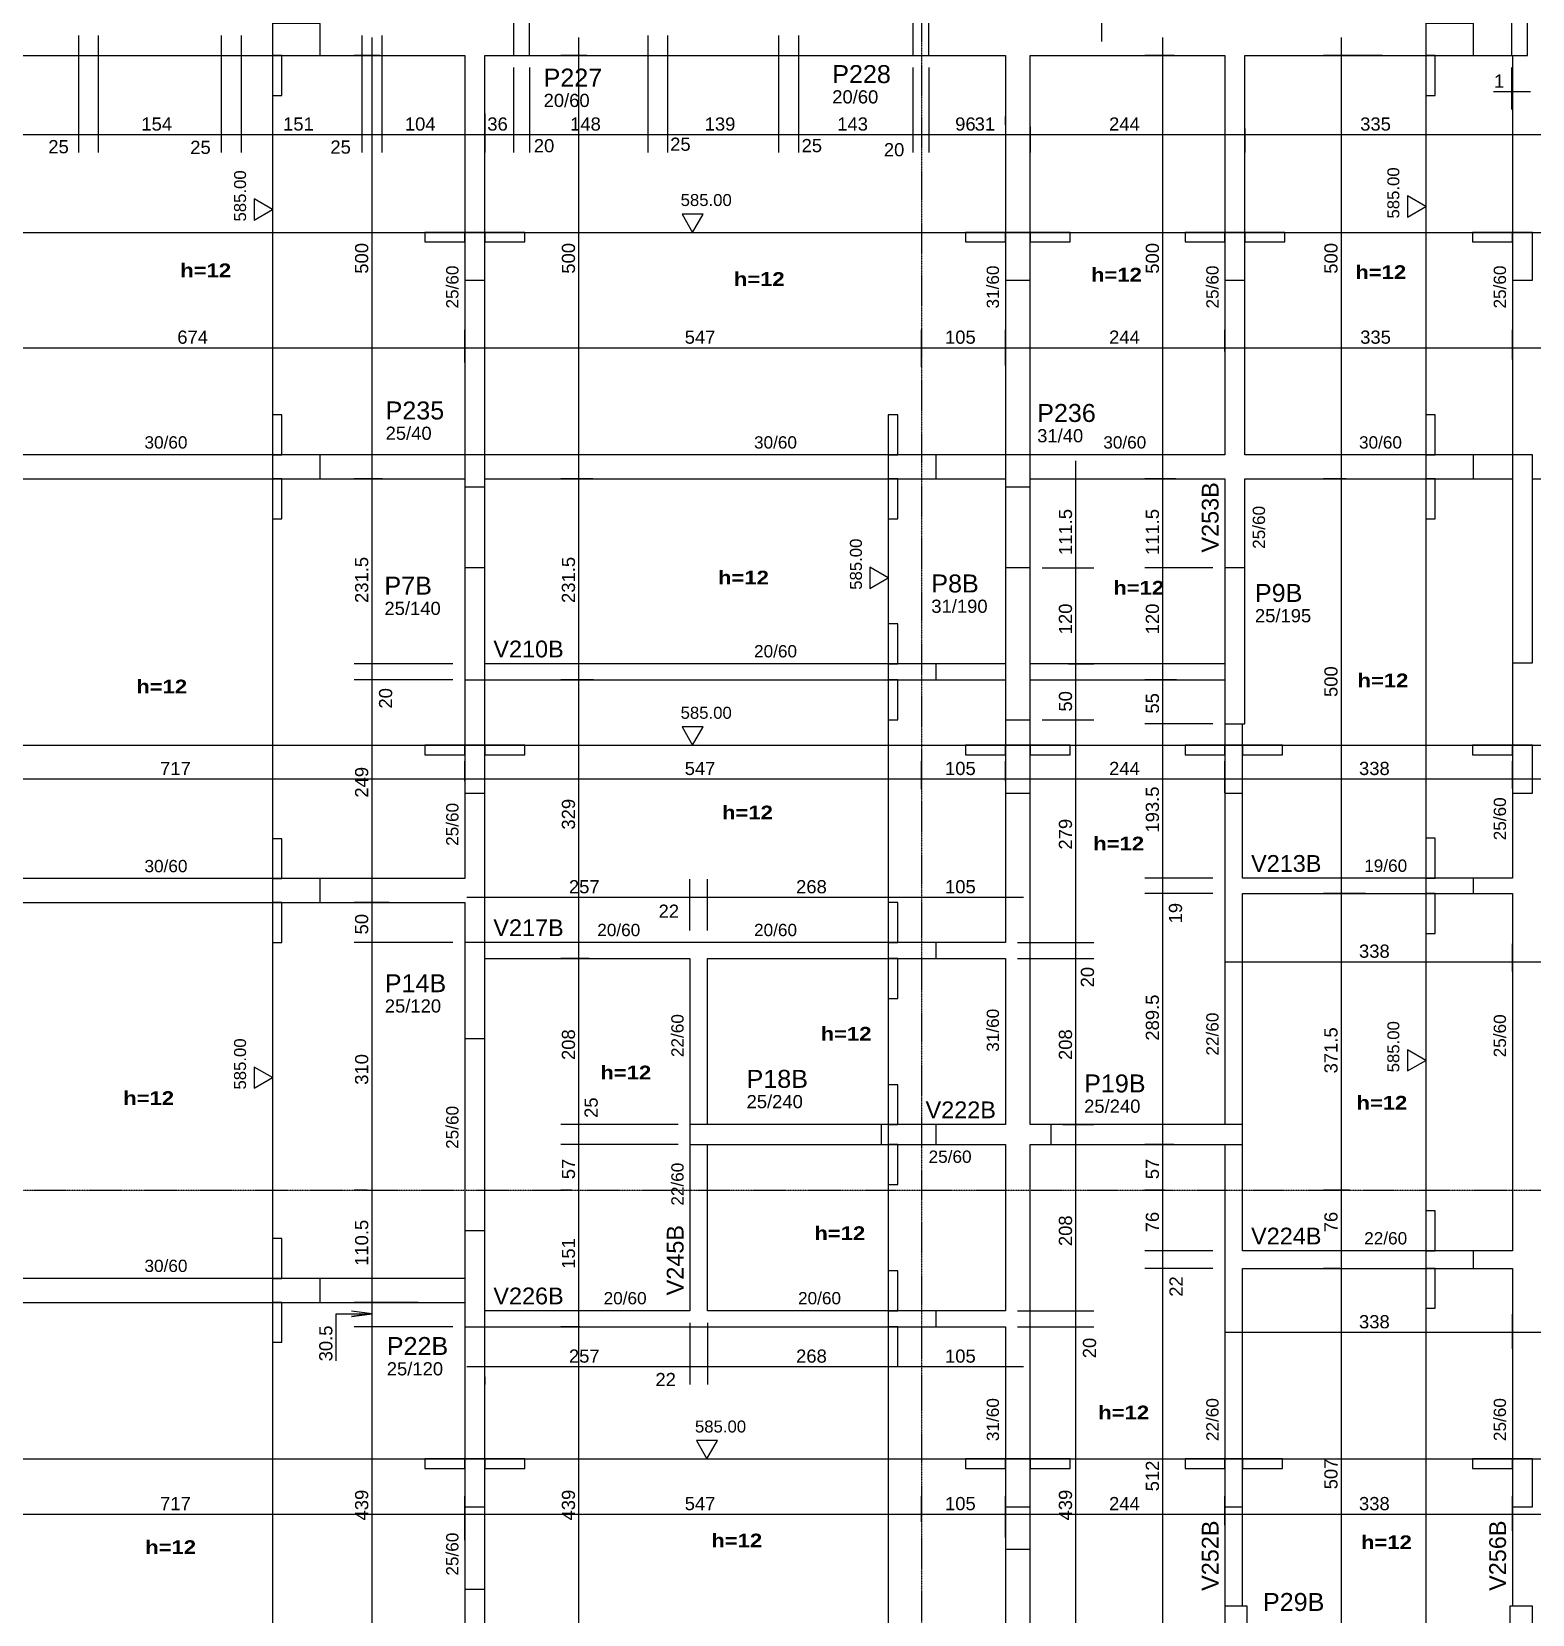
# Model space of a CAD drawing. Extents: x 618 to 9052, y 0 to 6750.
# Drawn here: x 2481 to 4361, y 1985 to 3966 of the extents above; entities that cross this region are included whole.
import ezdxf

# ---------------------------------------------------------------- set-up
doc = ezdxf.new("R2010")
doc.units = 0
doc.header["$MEASUREMENT"] = 0
doc.linetypes.add('ESTILO_TQS_0007', pattern=[2.1, 1.5, -0.2, 0.2, -0.2])
for name, color, linetype in [('MTH-202', 1, 'CONTINUOUS'), ('MTH-212', 1, 'CONTINUOUS'), ('MTH-224', 4, 'CONTINUOUS'), ('MTH-COTAS7', 31, 'CONTINUOUS'), ('MTH-DIM-PILAR', 3, 'CONTINUOUS'), ('MTH-DIM-VIGA', 3, 'CONTINUOUS'), ('MTH-EIXO-214', 4, 'CONTINUOUS'), ('MTH-FACE-VIGA', 7, 'CONTINUOUS'), ('MTH-LINHA-SEÇÃO', 16, 'CONTINUOUS'), ('MTH-PILAR-SEGUE', 5, 'CONTINUOUS'), ('MTH-TIT1-PILAR', 5, 'CONTINUOUS'), ('MTH-TIT1-VIGA', 5, 'CONTINUOUS'), ('MTH-TXT', 4, 'CONTINUOUS'), ('MTH-TXT-NEGRITO', 5, 'CONTINUOUS')]:
    doc.layers.add(name, color=color, linetype=linetype)
doc.styles.add('TQS_ARIAL', font='arial.ttf')
doc.styles.add('TQS_ARIAL_BLACK', font='ariblk.ttf')

msp = doc.modelspace()

# ---------------------------------------------------------------- linework, layer by layer
at = {"layer": 'MTH-224', "linetype": 'Continuous'}
for points in [[(2759.82125, 3730.192824), (2782.768955, 3743.442329), (2759.82125, 3756.690516), (2759.82125, 3730.192824)], [(4204.239822, 3733.94034), (4227.187527, 3747.189845), (4204.239822, 3760.438032), (4204.239822, 3733.94034)], [(3295.790304, 3737.797035), (3309.039809, 3714.84933), (3322.287996, 3737.797035), (3295.790304, 3737.797035)], [(3531.151029, 3269.102125), (3554.098734, 3282.35163), (3531.151029, 3295.599817), (3531.151029, 3269.102125)], [(3295.790304, 3095.821882), (3309.039809, 3072.874177), (3322.287996, 3095.821882), (3295.790304, 3095.821882)], [(4204.239822, 2664.961622), (4227.187527, 2678.211127), (4204.239822, 2691.459314), (4204.239822, 2664.961622)], [(2759.82125, 2643.383701), (2782.768955, 2656.633206), (2759.82125, 2669.881392), (2759.82125, 2643.383701)], [(3313.741587, 2202.231185), (3326.991092, 2179.28348), (3340.239279, 2202.231185), (3313.741587, 2202.231185)]]:
    msp.add_lwpolyline(points, dxfattribs=at)
at = {"layer": 'MTH-COTAS7', "linetype": 'Continuous'}
for p, q in [((3821.451596, 3953.718199), (3821.451596, 4427.718199)), ((2539.782865, 3961.218199), (2539.782865, 3814.834338)), ((2539.782865, 3961.218199), (2539.782865, 3814.834338)), ((2564.782865, 3961.218199), (2564.782865, 3814.834338)), ((2564.782865, 3961.218199), (2564.782865, 3814.834338)), ((2718.783294, 3961.218199), (2718.783294, 3814.834338)), ((2718.783294, 3961.218199), (2718.783294, 3814.834338)), ((2743.783294, 3961.218199), (2743.783294, 3814.834338)), ((2743.783294, 3961.218199), (2743.783294, 3814.834338)), ((2894.783294, 3961.218199), (2894.783294, 3814.834338)), ((2894.783294, 3961.218199), (2894.783294, 3814.834338)), ((2907.747866, 3413.718237), (2907.747866, 3958.718237)), ((2919.783294, 3961.218199), (2919.783294, 3814.834338)), ((2919.783294, 3961.218199), (2919.783294, 3814.834338)), ((3166.736372, 3413.718237), (3166.736372, 3958.718237)), ((3252.783294, 3961.218199), (3252.783294, 3814.834338)), ((3252.783294, 3961.218199), (3252.783294, 3814.834338)), ((3277.783294, 3961.218199), (3277.783294, 3814.834338)), ((3277.783294, 3961.218199), (3277.783294, 3814.834338)), ((3416.783294, 3961.218199), (3416.783294, 3814.834338)), ((3416.783294, 3961.218199), (3416.783294, 3814.834338)), ((3441.783294, 3961.218199), (3441.783294, 3814.834338)), ((3441.783294, 3961.218199), (3441.783294, 3814.834338)), ((3898.090154, 3413.718237), (3898.090154, 3958.718237)), ((4121.721452, 3413.718237), (4121.721452, 3958.718237)), ((2917.450561, 3936.218237), (2885.247866, 3936.218237)), ((3176.439066, 3936.218237), (3144.236372, 3936.218237)), ((3912.403631, 3936.218237), (3875.590154, 3936.218237)), ((4173.200609, 3936.218237), (4099.221452, 3936.218237)), ((3084.783294, 3921.218199), (3084.783294, 3814.834338)), ((3084.783294, 3906.218199), (3084.783294, 3814.834338)), ((3104.783294, 3921.218199), (3104.783294, 3814.834338)), ((3104.783294, 3906.218199), (3104.783294, 3814.834338)), ((3584.783294, 3921.218199), (3584.783294, 3814.834338)), ((3584.783294, 3921.218199), (3584.783294, 3814.834338)), ((3604.783294, 3921.218199), (3604.783294, 3814.834338)), ((3604.783294, 3921.218199), (3604.783294, 3814.834338)), ((4334.783294, 3921.218199), (4334.783294, 3868.630598)), ((4335.782957, 3921.218199), (4335.782957, 3868.630598)), ((4312.283294, 3891.130598), (4358.282957, 3891.130598)), ((3023.782195, 3846.10701), (3023.782195, 3814.834338)), ((3048.782195, 3863.754953), (3048.782195, 3814.834338)), ((3700.777667, 3849.370766), (3700.777667, 3859.834338)), ((3700.777667, 3849.370766), (3700.777667, 3859.834338)), ((3731.777667, 3847.069874), (3731.777667, 3814.834338)), ((3731.777667, 3847.069874), (3731.777667, 3814.834338)), ((4000.781389, 3844.902895), (4000.781389, 3814.834338)), ((2327.283294, 3837.334338), (2562.282865, 3837.334338)), ((2517.282865, 3837.334338), (2587.282865, 3837.334338)), ((2542.282865, 3837.334338), (2741.283294, 3837.334338)), ((2696.283294, 3837.334338), (2766.283294, 3837.334338)), ((2721.283294, 3837.334338), (2917.283294, 3837.334338)), ((2872.283294, 3837.334338), (2942.283294, 3837.334338)), ((2897.283294, 3837.334338), (3046.282195, 3837.334338)), ((3026.282195, 3837.334338), (3107.283294, 3837.334338)), ((3062.283294, 3837.334338), (3127.283294, 3837.334338)), ((3082.283294, 3837.334338), (3275.283294, 3837.334338)), ((3230.283294, 3837.334338), (3300.283294, 3837.334338)), ((3255.283294, 3837.334338), (3439.283294, 3837.334338)), ((3394.283294, 3837.334338), (3464.283294, 3837.334338)), ((3419.283294, 3837.334338), (3607.283294, 3837.334338)), ((3562.283294, 3837.334338), (3627.283294, 3837.334338)), ((3582.283294, 3837.334338), (3723.277667, 3837.334338)), ((3678.277667, 3837.334338), (3754.277667, 3837.334338)), ((3709.277667, 3837.334338), (3998.281389, 3837.334338)), ((3975.781389, 3831.097101), (3975.781389, 3814.834338)), ((3978.281389, 3837.334338), (4358.282957, 3837.334338)), ((4335.782957, 3826.970585), (4335.782957, 3814.834338)), ((4338.282957, 3837.334338), (4634.282195, 3837.334338)), ((3023.782195, 3552.017394), (3023.782195, 3592.968237)), ((3048.782195, 3558.514676), (3048.782195, 3592.968237)), ((3595.782195, 3546.31603), (3595.782195, 3592.968237)), ((3595.782195, 3546.31603), (3595.782195, 3592.968237)), ((3700.777667, 3548.132893), (3700.777667, 3592.968237)), ((3731.777667, 3547.612302), (3731.777667, 3592.968237)), ((3975.781389, 3565.888607), (3975.781389, 3592.968237)), ((4000.781389, 3561.490613), (4000.781389, 3592.968237)), ((4335.782957, 3555.773222), (4335.782957, 3592.968237)), ((2327.283294, 3570.468237), (3046.282195, 3570.468237)), ((3026.282195, 3570.468237), (3618.282195, 3570.468237)), ((3573.282195, 3570.468237), (3723.277667, 3570.468237)), ((3709.277667, 3570.468237), (3998.281389, 3570.468237)), ((3978.281389, 3570.468237), (4358.282957, 3570.468237)), ((4338.282957, 3570.468237), (4571.282195, 3570.468237)), ((2922.619907, 3436.218237), (2885.247866, 3436.218237)), ((2907.747866, 3152.235537), (2907.747866, 3428.718237)), ((3181.608413, 3436.218237), (3144.236372, 3436.218237)), ((3166.736372, 3152.235537), (3166.736372, 3428.718237)), ((3789.204189, 3272.235536), (3789.204189, 3428.718237)), ((3916.431008, 3436.218237), (3875.590154, 3436.218237)), ((3898.090154, 3272.235538), (3898.090154, 3428.718237)), ((4129.042318, 3436.218237), (4099.221452, 3436.218237)), ((4121.721452, 2883.735535), (4121.721452, 3428.718237)), ((2920.728352, 3406.218237), (2885.247866, 3406.218237)), ((3184.05035, 3406.218237), (3144.236372, 3406.218237)), ((3794.264546, 3406.218237), (3811.704189, 3406.218237)), ((3914.171358, 3406.218237), (3875.590154, 3406.218237)), ((4127.743963, 3406.218237), (4099.221452, 3406.218237)), ((3789.204189, 3152.235537), (3789.204189, 3317.235536)), ((3898.090154, 3152.235537), (3898.090154, 3317.235538)), ((3746.777667, 3294.735536), (3811.704189, 3294.735536)), ((3746.777667, 3294.735536), (3811.704189, 3294.735536)), ((3960.781389, 3294.735538), (3875.590154, 3294.735538)), ((3960.781389, 3294.735538), (3875.590154, 3294.735538)), ((2907.747866, 3132.235537), (2907.747866, 3197.235537)), ((3008.782195, 3174.735537), (2885.247866, 3174.735537)), ((3008.782195, 3174.735537), (2885.247866, 3174.735537)), ((2907.747866, 2883.235502), (2907.747866, 3177.235537)), ((3214.019993, 3174.735537), (3144.236372, 3174.735537)), ((3166.736372, 2803.235538), (3166.736372, 3177.235537)), ((3779.951619, 3174.735537), (3811.704189, 3174.735537)), ((3789.204189, 3082.235536), (3789.204189, 3177.235537)), ((3913.583361, 3174.735537), (3875.590154, 3174.735537)), ((3898.090154, 3077.235538), (3898.090154, 3177.235537)), ((3008.782195, 3154.735537), (2885.247866, 3154.735537)), ((3008.782195, 3154.735537), (2885.247866, 3154.735537)), ((3185.136931, 3154.735537), (3144.236372, 3154.735537)), ((3783.362471, 3154.735537), (3811.704189, 3154.735537)), ((3915.111549, 3154.735537), (3875.590154, 3154.735537)), ((3789.204189, 2803.235538), (3789.204189, 3127.235536)), ((3898.090154, 2883.735535), (3898.090154, 3122.235538)), ((3746.777667, 3104.735536), (3811.704189, 3104.735536)), ((3761.777667, 3104.735536), (3811.704189, 3104.735536)), ((3960.781389, 3099.735538), (3875.590154, 3099.735538)), ((3960.781389, 3099.735538), (3875.590154, 3099.735538)), ((3023.782195, 3027.874177), (3023.782195, 3052.985535)), ((3048.782195, 3027.874177), (3048.782195, 3052.985535)), ((3595.782195, 3017.5529), (3595.782195, 3052.985535)), ((3595.782195, 3017.5529), (3595.782195, 3052.985535)), ((3700.777667, 3027.874177), (3700.777667, 3052.985535)), ((3731.777667, 3010.322417), (3731.777667, 3052.985535)), ((3975.781389, 3013.235536), (3975.781389, 3052.985535)), ((3997.781389, 3017.985536), (3997.781389, 3052.985535)), ((4335.782957, 3018.387871), (4335.782957, 3052.985535)), ((2284.282865, 3030.485535), (3046.282195, 3030.485535)), ((3026.282195, 3030.485535), (3618.282195, 3030.485535)), ((3573.282195, 3030.485535), (3723.277667, 3030.485535)), ((3709.277667, 3030.485535), (3998.281389, 3030.485535)), ((3975.281389, 3030.485535), (4358.282957, 3030.485535)), ((4338.282957, 3030.485535), (4571.282195, 3030.485535)), ((3898.090154, 2864.735535), (3898.090154, 2928.735535)), ((2925.139601, 2905.735502), (2885.247866, 2905.735502)), ((2907.747866, 2803.235538), (2907.747866, 2898.235502)), ((3048.782195, 2888.476888), (3048.782195, 2904.895932)), ((3305.782195, 2840.735538), (3305.782195, 2904.895932)), ((3305.782195, 2840.735538), (3305.782195, 2904.895932)), ((3327.782195, 2840.735538), (3327.782195, 2904.895932)), ((3327.782195, 2840.735538), (3327.782195, 2904.895932)), ((3960.781389, 2906.235535), (3875.590154, 2906.235535)), ((3960.781389, 2906.235535), (3875.590154, 2906.235535)), ((3898.090154, 2575.235537), (3898.090154, 2909.735535)), ((4151.782173, 2906.235535), (4099.221452, 2906.235535)), ((4121.721452, 2493.235503), (4121.721452, 2909.735535)), ((2929.088707, 2875.735502), (2885.247866, 2875.735502)), ((3026.282195, 2882.395932), (3328.282195, 2882.395932)), ((3283.282195, 2882.395932), (3350.282195, 2882.395932)), ((3305.282195, 2882.395932), (3618.282195, 2882.395932)), ((3573.282195, 2882.395932), (3723.277667, 2882.395932)), ((3595.782195, 2874.852226), (3595.782195, 2859.895932)), ((3595.782195, 2874.852226), (3595.782195, 2859.895932)), ((3960.781389, 2887.235535), (3875.590154, 2887.235535)), ((3960.781389, 2887.235535), (3875.590154, 2887.235535)), ((4151.782173, 2887.235535), (4099.221452, 2887.235535)), ((3700.777667, 2871.538318), (3700.777667, 2859.895932)), ((2907.747866, 2493.235503), (2907.747866, 2848.235538)), ((3789.204189, 2783.235538), (3789.204189, 2848.235538)), ((3008.782195, 2825.735538), (2885.247866, 2825.735538)), ((3008.782195, 2825.735538), (2885.247866, 2825.735538)), ((3203.179702, 2825.735538), (3144.236372, 2825.735538)), ((3166.736372, 2575.23554), (3166.736372, 2828.235538)), ((3715.777667, 2825.735538), (3811.704189, 2825.735538)), ((3715.777667, 2825.735538), (3811.704189, 2825.735538)), ((3789.204189, 2575.23554), (3789.204189, 2828.235538)), ((3997.781389, 2789.218031), (3997.781389, 2824.218029)), ((4335.782957, 2789.620366), (4335.782957, 2824.218029)), ((3179.699399, 2805.735538), (3144.236372, 2805.735538)), ((3715.777667, 2805.735538), (3811.704189, 2805.735538)), ((3715.777667, 2805.735538), (3811.704189, 2805.735538)), ((3975.281389, 2801.718029), (4358.282957, 2801.718029)), ((4338.282957, 2801.718029), (4571.282195, 2801.718029)), ((3166.736372, 2550.23554), (3166.736372, 2620.23554)), ((3290.782195, 2597.73554), (3144.236372, 2597.73554)), ((3290.782195, 2597.73554), (3144.236372, 2597.73554)), ((3772.781389, 2597.73554), (3811.704189, 2597.73554)), ((3914.610371, 2597.735537), (3875.590154, 2597.735537)), ((3166.736372, 2493.235503), (3166.736372, 2595.23554)), ((3789.204189, 2342.235538), (3789.204189, 2595.235537)), ((3898.090154, 2493.235503), (3898.090154, 2595.235537)), ((3290.782195, 2572.73554), (3144.236372, 2572.73554)), ((3290.782195, 2572.73554), (3144.236372, 2572.73554)), ((3792.110143, 2572.735537), (3811.704189, 2572.735537)), ((3911.750313, 2572.735537), (3875.590154, 2572.735537)), ((2907.747866, 2382.718237), (2907.747866, 2538.235503)), ((3166.736372, 2342.235538), (3166.736372, 2538.235503)), ((3898.090154, 2417.236807), (3898.090154, 2538.235503)), ((4121.721452, 2417.236807), (4121.721452, 2538.235503)), ((2901.281639, 2515.735503), (2885.247866, 2515.735503)), ((2901.281639, 2515.735503), (2885.247866, 2515.735503)), ((3157.57416, 2515.735503), (3144.236372, 2515.735503)), ((3157.57416, 2515.735503), (3144.236372, 2515.735503)), ((3900.031962, 2515.735503), (3875.590154, 2515.735503)), ((3900.031962, 2515.735503), (3875.590154, 2515.735503)), ((4131.861762, 2515.735503), (4099.221452, 2515.735503)), ((4131.861762, 2515.735503), (4099.221452, 2515.735503)), ((3898.090154, 2395.236807), (3898.090154, 2462.236807)), ((3960.781389, 2439.736807), (3875.590154, 2439.736807)), ((3960.781389, 2439.736807), (3875.590154, 2439.736807)), ((3898.090154, 1883.235538), (3898.090154, 2440.236807)), ((4128.843299, 2439.736807), (4099.221452, 2439.736807)), ((4121.721452, 1888.235538), (4121.721452, 2440.236807)), ((3960.781389, 2417.736807), (3875.590154, 2417.736807)), ((3960.781389, 2417.736807), (3875.590154, 2417.736807)), ((4119.513045, 2417.736807), (4099.221452, 2417.736807)), ((2915.134224, 2405.218237), (2885.247866, 2405.218237)), ((2907.747866, 2322.235538), (2907.747866, 2397.735502)), ((3789.204189, 2322.235538), (3789.204189, 2387.235538)), ((2965.447987, 2375.235502), (2885.247866, 2375.235502)), ((2907.747866, 1883.235538), (2907.747866, 2367.235538)), ((3162.282195, 2364.735538), (3144.236372, 2364.735538)), ((3166.736372, 1883.235538), (3166.736372, 2367.235538)), ((3715.777667, 2364.735538), (3811.704189, 2364.735538)), ((3715.777667, 2364.735538), (3811.704189, 2364.735538)), ((3789.204189, 1883.235538), (3789.204189, 2367.235538)), ((3997.781389, 2312.721182), (3997.781389, 2360.266426)), ((4335.782957, 2316.966434), (4335.782957, 2360.266426)), ((3008.782195, 2344.735538), (2885.247866, 2344.735538)), ((3008.782195, 2344.735538), (2885.247866, 2344.735538)), ((3167.782195, 2344.735538), (3144.236372, 2344.735538)), ((3305.782195, 2349.735538), (3305.782195, 2272.235538)), ((3305.782195, 2349.735538), (3305.782195, 2272.235538)), ((3327.782195, 2349.735538), (3327.782195, 2272.235538)), ((3327.782195, 2349.735538), (3327.782195, 2272.235538)), ((3715.777667, 2344.735538), (3811.704189, 2344.735538)), ((3715.777667, 2344.735538), (3811.704189, 2344.735538)), ((3975.281389, 2337.766426), (4358.282957, 2337.766426)), ((4338.282957, 2337.766426), (4571.282195, 2337.766426)), ((3026.282195, 2294.735538), (3328.282195, 2294.735538)), ((3048.782195, 2282.122305), (3048.782195, 2272.235538)), ((3283.282195, 2294.735538), (3350.282195, 2294.735538)), ((3305.282195, 2294.735538), (3618.282195, 2294.735538)), ((3573.282195, 2294.735538), (3723.277667, 2294.735538)), ((3595.782195, 2282.830413), (3595.782195, 2272.235538)), ((3595.782195, 2282.830413), (3595.782195, 2272.235538)), ((3700.777667, 2284.954738), (3700.777667, 2272.235538)), ((3023.782195, 2077.267878), (3023.782195, 2132.580188)), ((3048.782195, 2104.500637), (3048.782195, 2132.580188)), ((3595.782195, 2100.222743), (3595.782195, 2132.580188)), ((3595.782195, 2100.222743), (3595.782195, 2132.580188)), ((3700.777667, 2080.735538), (3700.777667, 2132.580188)), ((3731.777667, 2080.735538), (3731.777667, 2132.580188)), ((3975.781389, 2096.285166), (3975.781389, 2132.580188)), ((3997.781389, 2085.034944), (3997.781389, 2132.580188)), ((4335.782957, 2089.280196), (4335.782957, 2132.580188)), ((2284.282865, 2110.080188), (3046.282195, 2110.080188)), ((3026.282195, 2110.080188), (3618.282195, 2110.080188)), ((3573.282195, 2110.080188), (3723.277667, 2110.080188)), ((3709.277667, 2110.080188), (3998.281389, 2110.080188)), ((3975.281389, 2110.080188), (4358.282957, 2110.080188)), ((4338.282957, 2110.080188), (4571.282195, 2110.080188))]:
    msp.add_line(p, q, dxfattribs=at)
msp.add_lwpolyline([(2862.679531, 2301.933), (2862.679531, 2360.82973), (2907.747866, 2360.82973), (2881.722438, 2357.403417), (2907.747866, 2360.82973), (2881.722438, 2364.256042)], dxfattribs=at)
at = {"layer": 'MTH-EIXO-214', "linetype": 'ESTILO_TQS_0007'}
for p, q in [((3595.782195, 6324.951479), (3595.782195, 517.214632)), ((673.355745, 2515.735465), (8996.284341, 2515.735465))]:
    msp.add_line(p, q, dxfattribs=at)
at = {"layer": 'MTH-FACE-VIGA', "linetype": 'Continuous'}
for points in [[(2349.783294, 3936.218199), (2552.282865, 3936.218199)], [(2552.282865, 3936.218199), (2731.283294, 3936.218199)], [(2731.283294, 3936.218199), (2907.283294, 3936.218199)], [(2907.283294, 3936.218199), (3023.782195, 3936.218199)], [(3023.782195, 3936.218199), (3023.782195, 3436.2182)], [(3048.782195, 3936.218199), (3084.783294, 3936.218199)], [(3048.782195, 3436.2182), (3048.782195, 3936.218199)], [(3104.783294, 3936.218199), (3265.283294, 3936.218199)], [(3265.283294, 3936.218199), (3429.283294, 3936.218199)], [(3429.283294, 3936.218199), (3584.783294, 3936.218199)], [(3604.783294, 3936.218199), (3700.777667, 3936.218199)], [(3700.777667, 3936.218199), (3700.777667, 3436.2182)], [(3731.777667, 3936.218199), (3975.781389, 3936.218199)], [(3731.777667, 3436.2182), (3731.777667, 3936.218199)], [(3975.781389, 3936.218199), (3975.781389, 3436.2182)], [(4000.781389, 3936.218199), (4334.783294, 3936.218199)], [(4000.781389, 3436.2182), (4000.781389, 3936.218199)], [(4335.782957, 3936.218199), (4335.782957, 3436.218237)], [(3023.782195, 3436.2182), (2349.783294, 3436.2182)], [(3700.777667, 3436.2182), (3048.782195, 3436.2182)], [(3975.781389, 3436.2182), (3731.777667, 3436.2182)], [(4335.782193, 3436.2182), (4000.781389, 3436.2182)], [(2329.783294, 3406.2182), (3023.782195, 3406.2182)], [(3023.782195, 3396.2182), (3023.782195, 3294.735537)], [(3048.782195, 3406.2182), (3700.777667, 3406.2182)], [(3048.782195, 3294.735537), (3048.782195, 3396.2182)], [(3700.777667, 3396.2182), (3700.777667, 3294.735536)], [(3731.777667, 3406.2182), (3975.781389, 3406.2182)], [(3731.777667, 3294.735536), (3731.777667, 3396.2182)], [(3975.781389, 3406.2182), (3975.781389, 3294.735538)], [(4000.781389, 3406.2182), (4335.782193, 3406.2182)], [(4000.781389, 3294.735538), (4000.781389, 3406.2182)], [(4360.782193, 3406.2182), (4611.782195, 3406.2182)], [(3700.777667, 3174.735537), (3048.782195, 3174.735537)], [(3975.781389, 3174.735537), (3731.777667, 3174.735537)], [(4335.782957, 3175.735536), (4335.782957, 2906.235497)], [(3023.782195, 3154.735537), (3023.782195, 2905.735502)], [(3048.782195, 2890.735502), (3048.782195, 3154.735537)], [(3048.782195, 3154.735537), (3700.777667, 3154.735537)], [(3731.777667, 3154.735537), (3975.781389, 3154.735537)], [(3700.777667, 3104.735536), (3700.777667, 2825.735538)], [(3731.777667, 2815.735538), (3731.777667, 3104.735536)], [(3975.781389, 3099.735538), (3975.781389, 2896.735497)], [(3997.781389, 2906.235497), (3997.781389, 3099.735538)], [(3023.782195, 2905.735502), (2306.782865, 2905.735502)], [(3975.781389, 2896.735497), (3975.781389, 2597.735537)], [(4335.782957, 2906.235497), (3997.781389, 2906.235497)], [(2306.782865, 2875.735502), (3023.782195, 2875.735502)], [(3023.782195, 2875.735502), (3023.782195, 2825.735538)], [(3048.782195, 2825.735538), (3048.782195, 2890.735502)], [(3997.781389, 2887.235497), (4335.782957, 2887.235497)], [(3997.781389, 2597.735537), (3997.781389, 2887.235497)], [(4335.782957, 2887.235497), (4335.782957, 2439.73677)], [(3316.782195, 2825.735538), (3048.782195, 2825.735538)], [(3700.777667, 2825.735538), (3316.782195, 2825.735538)], [(3731.777667, 2597.735503), (3731.777667, 2815.735538)], [(3048.782195, 2805.735538), (3305.782195, 2805.735538)], [(3305.782195, 2805.735538), (3305.782195, 2597.73554)], [(3327.782195, 2805.735538), (3700.777667, 2805.735538)], [(3327.782195, 2597.73554), (3327.782195, 2805.735538)], [(3700.777667, 2805.735538), (3700.777667, 2597.735503)], [(3023.782195, 2705.735538), (3023.782195, 2464.735538)], [(3048.782195, 2464.735538), (3048.782195, 2705.735538)], [(3700.777667, 2597.735503), (3545.782195, 2597.735503)], [(3757.781389, 2597.735503), (3731.777667, 2597.735503)], [(3305.782195, 2572.73554), (3305.782195, 2364.735538)], [(3327.782195, 2364.735538), (3327.782195, 2572.73554)], [(3545.782195, 2572.735503), (3700.777667, 2572.735503)], [(3700.777667, 2572.735503), (3700.777667, 2364.735538)], [(3731.777667, 2572.735503), (3757.781389, 2572.735503)], [(3731.777667, 2354.735538), (3731.777667, 2572.735503)], [(3975.781389, 2572.735537), (3975.781389, 2428.73677)], [(3997.781389, 2439.73677), (3997.781389, 2572.735537)], [(4335.782957, 2439.73677), (3997.781389, 2439.73677)], [(3975.781389, 2428.73677), (3975.781389, 1994.735538)], [(3997.781389, 2417.73677), (4335.782957, 2417.73677)], [(3997.781389, 1994.735538), (3997.781389, 2417.73677)], [(4335.782957, 2417.73677), (4335.782957, 1994.735539)], [(3023.782195, 2405.235502), (2306.782865, 2405.235502)], [(2306.782865, 2375.235502), (3023.782195, 2375.235502)], [(3305.782195, 2364.735538), (3048.782195, 2364.735538)], [(3700.777667, 2364.735538), (3327.782195, 2364.735538)], [(3023.782195, 2344.735538), (3023.782195, 2015.735539)], [(3048.782195, 2015.735539), (3048.782195, 2344.735538)], [(3048.782195, 2344.735538), (3316.782195, 2344.735538)], [(3316.782195, 2344.735538), (3700.777667, 2344.735538)], [(3700.777667, 2344.735538), (3700.777667, 2065.735538)], [(3731.777667, 2065.735538), (3731.777667, 2354.735538)]]:
    msp.add_lwpolyline(points, dxfattribs=at)
at = {"layer": 'MTH-LINHA-SEÇÃO', "linetype": 'Continuous'}
for p, q in [((2782.768955, 6068.395893), (2782.768955, 785.505044)), ((4227.187527, 4933.718199), (4227.187527, 786.495418)), ((921.177142, 3714.84933), (8448.801699, 3714.84933)), ((3554.098734, 3486.218237), (3554.098734, 794.692406)), ((1085.927134, 3072.874177), (5387.282195, 3072.874177)), ((1225.282865, 2179.28348), (5387.282195, 2179.28348))]:
    msp.add_line(p, q, dxfattribs=at)
for points in [[(2782.768955, 3976.218237), (2782.768955, 3936.218237), (2842.768955, 3936.218237), (2842.768955, 3976.218237), (2782.768955, 3976.218237)], [(4227.187527, 3976.218199), (4227.187527, 3936.218237), (4287.187527, 3936.218237), (4287.187527, 3976.218199), (4227.187527, 3976.218199)], [(2794.768955, 3936.218237), (2782.768955, 3936.218237), (2782.768955, 3886.218237), (2794.768955, 3886.218237), (2794.768955, 3936.218237)], [(4239.187527, 3936.218237), (4227.187527, 3936.218237), (4227.187527, 3886.218237), (4239.187527, 3886.218237), (4239.187527, 3936.218237)], [(3023.782195, 3702.84933), (3023.782195, 3714.84933), (2973.782195, 3714.84933), (2973.782195, 3702.84933), (3023.782195, 3702.84933)], [(3048.782195, 3714.84933), (3023.782195, 3714.84933), (3023.782195, 3654.84933), (3048.782195, 3654.84933), (3048.782195, 3714.84933)], [(3098.782195, 3702.84933), (3098.782195, 3714.84933), (3048.782195, 3714.84933), (3048.782195, 3702.84933), (3098.782195, 3702.84933)], [(3700.777667, 3702.84933), (3700.777667, 3714.84933), (3650.777667, 3714.84933), (3650.777667, 3702.84933), (3700.777667, 3702.84933)], [(3731.777667, 3714.84933), (3700.777667, 3714.84933), (3700.777667, 3654.84933), (3731.777667, 3654.84933), (3731.777667, 3714.84933)], [(3781.777667, 3702.84933), (3781.777667, 3714.84933), (3731.777667, 3714.84933), (3731.777667, 3702.84933), (3781.777667, 3702.84933)], [(3975.781389, 3702.84933), (3975.781389, 3714.84933), (3925.781389, 3714.84933), (3925.781389, 3702.84933), (3975.781389, 3702.84933)], [(4000.781389, 3714.84933), (3975.781389, 3714.84933), (3975.781389, 3654.84933), (4000.781389, 3654.84933), (4000.781389, 3714.84933)], [(4050.781389, 3702.84933), (4050.781389, 3714.84933), (4000.781389, 3714.84933), (4000.781389, 3702.84933), (4050.781389, 3702.84933)], [(4335.782957, 3702.84933), (4335.782957, 3714.84933), (4285.782957, 3714.84933), (4285.782957, 3702.84933), (4335.782957, 3702.84933)], [(4360.782957, 3714.84933), (4335.782957, 3714.84933), (4335.782957, 3654.84933), (4360.782957, 3654.84933), (4360.782957, 3714.84933)], [(2794.768955, 3486.218237), (2782.768955, 3486.218237), (2782.768955, 3436.218237), (2794.768955, 3436.218237), (2794.768955, 3486.218237)], [(3566.098734, 3486.218237), (3554.098734, 3486.218237), (3554.098734, 3436.218237), (3566.098734, 3436.218237), (3566.098734, 3486.218237)], [(4239.187527, 3486.218237), (4227.187527, 3486.218237), (4227.187527, 3436.218237), (4239.187527, 3436.218237), (4239.187527, 3486.218237)], [(2782.768955, 3436.218237), (2782.768955, 3406.218237), (2842.768955, 3406.218237), (2842.768955, 3436.218237), (2782.768955, 3436.218237)], [(3554.098734, 3436.218237), (3554.098734, 3406.218237), (3614.098734, 3406.218237), (3614.098734, 3436.218237), (3554.098734, 3436.218237)], [(4227.187527, 3436.218237), (4227.187527, 3406.218237), (4287.187527, 3406.218237), (4287.187527, 3436.218237), (4227.187527, 3436.218237)], [(2794.768955, 3406.218237), (2782.768955, 3406.218237), (2782.768955, 3356.218237), (2794.768955, 3356.218237), (2794.768955, 3406.218237)], [(3566.098734, 3406.218237), (3554.098734, 3406.218237), (3554.098734, 3356.218237), (3566.098734, 3356.218237), (3566.098734, 3406.218237)], [(4239.187527, 3406.218237), (4227.187527, 3406.218237), (4227.187527, 3356.218237), (4239.187527, 3356.218237), (4239.187527, 3406.218237)], [(3566.098734, 3224.735537), (3554.098734, 3224.735537), (3554.098734, 3174.735537), (3566.098734, 3174.735537), (3566.098734, 3224.735537)], [(3554.098734, 3174.735537), (3554.098734, 3154.735537), (3614.098734, 3154.735537), (3614.098734, 3174.735537), (3554.098734, 3174.735537)], [(3566.098734, 3154.735537), (3554.098734, 3154.735537), (3554.098734, 3104.735537), (3566.098734, 3104.735537), (3566.098734, 3154.735537)], [(3023.782195, 3060.874177), (3023.782195, 3072.874177), (2973.782195, 3072.874177), (2973.782195, 3060.874177), (3023.782195, 3060.874177)], [(3048.782195, 3072.874177), (3023.782195, 3072.874177), (3023.782195, 3012.874177), (3048.782195, 3012.874177), (3048.782195, 3072.874177)], [(3098.782195, 3060.874177), (3098.782195, 3072.874177), (3048.782195, 3072.874177), (3048.782195, 3060.874177), (3098.782195, 3060.874177)], [(3700.777667, 3060.874177), (3700.777667, 3072.874177), (3650.777667, 3072.874177), (3650.777667, 3060.874177), (3700.777667, 3060.874177)], [(3731.777667, 3072.874177), (3700.777667, 3072.874177), (3700.777667, 3012.874177), (3731.777667, 3012.874177), (3731.777667, 3072.874177)], [(3781.777667, 3060.874177), (3781.777667, 3072.874177), (3731.777667, 3072.874177), (3731.777667, 3060.874177), (3781.777667, 3060.874177)], [(3975.781389, 3060.874177), (3975.781389, 3072.874177), (3925.781389, 3072.874177), (3925.781389, 3060.874177), (3975.781389, 3060.874177)], [(3997.781389, 3072.874177), (3975.781389, 3072.874177), (3975.781389, 3012.874177), (3997.781389, 3012.874177), (3997.781389, 3072.874177)], [(4047.781389, 3060.874177), (4047.781389, 3072.874177), (3997.781389, 3072.874177), (3997.781389, 3060.874177), (4047.781389, 3060.874177)], [(4335.782957, 3060.874177), (4335.782957, 3072.874177), (4285.782957, 3072.874177), (4285.782957, 3060.874177), (4335.782957, 3060.874177)], [(4360.782957, 3072.874177), (4335.782957, 3072.874177), (4335.782957, 3012.874177), (4360.782957, 3012.874177), (4360.782957, 3072.874177)], [(2794.768955, 2955.735502), (2782.768955, 2955.735502), (2782.768955, 2905.735502), (2794.768955, 2905.735502), (2794.768955, 2955.735502)], [(4239.187527, 2956.235535), (4227.187527, 2956.235535), (4227.187527, 2906.235535), (4239.187527, 2906.235535), (4239.187527, 2956.235535)], [(2782.768955, 2905.735502), (2782.768955, 2875.735502), (2842.768955, 2875.735502), (2842.768955, 2905.735502), (2782.768955, 2905.735502)], [(4227.187527, 2906.235535), (4227.187527, 2887.235535), (4287.187527, 2887.235535), (4287.187527, 2906.235535), (4227.187527, 2906.235535)], [(2794.768955, 2875.735502), (2782.768955, 2875.735502), (2782.768955, 2825.735502), (2794.768955, 2825.735502), (2794.768955, 2875.735502)], [(3566.098734, 2875.735538), (3554.098734, 2875.735538), (3554.098734, 2825.735538), (3566.098734, 2825.735538), (3566.098734, 2875.735538)], [(4239.187527, 2887.235535), (4227.187527, 2887.235535), (4227.187527, 2837.235535), (4239.187527, 2837.235535), (4239.187527, 2887.235535)], [(3554.098734, 2825.735538), (3554.098734, 2805.735538), (3614.098734, 2805.735538), (3614.098734, 2825.735538), (3554.098734, 2825.735538)], [(3566.098734, 2805.735538), (3554.098734, 2805.735538), (3554.098734, 2755.735538), (3566.098734, 2755.735538), (3566.098734, 2805.735538)], [(3566.098734, 2647.73554), (3554.098734, 2647.73554), (3554.098734, 2597.73554), (3566.098734, 2597.73554), (3566.098734, 2647.73554)], [(3554.098734, 2597.73554), (3554.098734, 2572.73554), (3614.098734, 2572.73554), (3614.098734, 2597.73554), (3554.098734, 2597.73554)], [(3566.098734, 2572.73554), (3554.098734, 2572.73554), (3554.098734, 2522.73554), (3566.098734, 2522.73554), (3566.098734, 2572.73554)], [(4239.187527, 2489.736807), (4227.187527, 2489.736807), (4227.187527, 2439.736807), (4239.187527, 2439.736807), (4239.187527, 2489.736807)], [(2794.768955, 2455.235502), (2782.768955, 2455.235502), (2782.768955, 2405.235502), (2794.768955, 2405.235502), (2794.768955, 2455.235502)], [(4227.187527, 2439.736807), (4227.187527, 2417.736807), (4287.187527, 2417.736807), (4287.187527, 2439.736807), (4227.187527, 2439.736807)], [(4239.187527, 2417.736807), (4227.187527, 2417.736807), (4227.187527, 2367.736807), (4239.187527, 2367.736807), (4239.187527, 2417.736807)], [(2782.768955, 2405.235502), (2782.768955, 2375.235502), (2842.768955, 2375.235502), (2842.768955, 2405.235502), (2782.768955, 2405.235502)], [(3566.098734, 2414.735538), (3554.098734, 2414.735538), (3554.098734, 2364.735538), (3566.098734, 2364.735538), (3566.098734, 2414.735538)], [(2794.768955, 2375.235502), (2782.768955, 2375.235502), (2782.768955, 2325.235502), (2794.768955, 2325.235502), (2794.768955, 2375.235502)], [(3554.098734, 2364.735538), (3554.098734, 2344.735538), (3614.098734, 2344.735538), (3614.098734, 2364.735538), (3554.098734, 2364.735538)], [(3566.098734, 2344.735538), (3554.098734, 2344.735538), (3554.098734, 2294.735538), (3566.098734, 2294.735538), (3566.098734, 2344.735538)], [(3023.782195, 2167.28348), (3023.782195, 2179.28348), (2973.782195, 2179.28348), (2973.782195, 2167.28348), (3023.782195, 2167.28348)], [(3048.782195, 2179.28348), (3023.782195, 2179.28348), (3023.782195, 2119.28348), (3048.782195, 2119.28348), (3048.782195, 2179.28348)], [(3098.782195, 2167.28348), (3098.782195, 2179.28348), (3048.782195, 2179.28348), (3048.782195, 2167.28348), (3098.782195, 2167.28348)], [(3700.777667, 2167.28348), (3700.777667, 2179.28348), (3650.777667, 2179.28348), (3650.777667, 2167.28348), (3700.777667, 2167.28348)], [(3731.777667, 2179.28348), (3700.777667, 2179.28348), (3700.777667, 2119.28348), (3731.777667, 2119.28348), (3731.777667, 2179.28348)], [(3781.777667, 2167.28348), (3781.777667, 2179.28348), (3731.777667, 2179.28348), (3731.777667, 2167.28348), (3781.777667, 2167.28348)], [(3975.781389, 2167.28348), (3975.781389, 2179.28348), (3925.781389, 2179.28348), (3925.781389, 2167.28348), (3975.781389, 2167.28348)], [(3997.781389, 2179.28348), (3975.781389, 2179.28348), (3975.781389, 2119.28348), (3997.781389, 2119.28348), (3997.781389, 2179.28348)], [(4047.781389, 2167.28348), (4047.781389, 2179.28348), (3997.781389, 2179.28348), (3997.781389, 2167.28348), (4047.781389, 2167.28348)], [(4335.782957, 2167.28348), (4335.782957, 2179.28348), (4285.782957, 2179.28348), (4285.782957, 2167.28348), (4335.782957, 2167.28348)], [(4360.782957, 2179.28348), (4335.782957, 2179.28348), (4335.782957, 2119.28348), (4360.782957, 2119.28348), (4360.782957, 2179.28348)]]:
    msp.add_lwpolyline(points, dxfattribs=at)
at = {"layer": 'MTH-PILAR-SEGUE', "linetype": 'Continuous'}
for points in [[(3084.783294, 3936.218199), (3104.783294, 3936.218199), (3104.783294, 3996.218199), (3084.783294, 3996.218199), (3084.783294, 3936.218199)], [(3584.783294, 3936.218199), (3604.783294, 3936.218199), (3604.783294, 3996.218199), (3584.783294, 3996.218199), (3584.783294, 3936.218199)], [(4334.783294, 3936.218199), (4354.783294, 3936.218199), (4354.783294, 3996.218199), (4334.783294, 3996.218199), (4334.783294, 3936.218199)], [(3023.782195, 3396.2182), (3048.782195, 3396.2182), (3048.782195, 3436.2182), (3023.782195, 3436.2182), (3023.782195, 3396.2182)], [(3700.777667, 3396.2182), (3731.777667, 3396.2182), (3731.777667, 3436.2182), (3700.777667, 3436.2182), (3700.777667, 3396.2182)], [(4335.782193, 3175.735536), (4360.782193, 3175.735536), (4360.782193, 3436.218237), (4335.782193, 3436.218237), (4335.782193, 3175.735536)], [(3023.782195, 3154.735537), (3048.782195, 3154.735537), (3048.782195, 3294.735537), (3023.782195, 3294.735537), (3023.782195, 3154.735537)], [(3700.777667, 3104.735536), (3731.777667, 3104.735536), (3731.777667, 3294.735536), (3700.777667, 3294.735536), (3700.777667, 3104.735536)], [(3975.781389, 3099.735538), (4000.781389, 3099.735538), (4000.781389, 3294.735538), (3975.781389, 3294.735538), (3975.781389, 3099.735538)], [(3023.782195, 2705.735538), (3048.782195, 2705.735538), (3048.782195, 2825.735538), (3023.782195, 2825.735538), (3023.782195, 2705.735538)], [(3545.782195, 2572.73554), (3545.782195, 2597.73554), (3305.782195, 2597.73554), (3305.782195, 2572.73554), (3545.782195, 2572.73554)], [(3997.781389, 2572.735537), (3997.781389, 2597.735537), (3757.781389, 2597.735537), (3757.781389, 2572.735537), (3997.781389, 2572.735537)], [(3023.782195, 2344.735538), (3048.782195, 2344.735538), (3048.782195, 2464.735538), (3023.782195, 2464.735538), (3023.782195, 2344.735538)], [(3700.777667, 1875.735538), (3731.777667, 1875.735538), (3731.777667, 2065.735538), (3700.777667, 2065.735538), (3700.777667, 1875.735538)], [(3023.782195, 1875.735539), (3048.782195, 1875.735539), (3048.782195, 2015.735539), (3023.782195, 2015.735539), (3023.782195, 1875.735539)], [(3975.781389, 1875.735538), (4003.781389, 1875.735538), (4003.781389, 1994.735538), (3975.781389, 1994.735538), (3975.781389, 1875.735538)], [(4332.782957, 1890.735539), (4360.782957, 1890.735539), (4360.782957, 1994.735539), (4332.782957, 1994.735539), (4332.782957, 1890.735539)]]:
    msp.add_lwpolyline(points, dxfattribs=at)

# ---------------------------------------------------------------- texts
at = {"layer": 'MTH-202', "linetype": 'Continuous', "style": 'TQS_ARIAL'}
for s, p in [('P228', (3483.935412, 3901.778089)), ('P227', (3122.445759, 3897.310013)), ('P235', (2924.55997, 3480.619308)), ('P236', (3740.604256, 3477.499024))]:
    msp.add_text(s, height=22.5, dxfattribs=at).set_placement(p)
at = {"layer": 'MTH-212', "linetype": 'Continuous', "style": 'TQS_ARIAL'}
for s, p in [('25/140', (2923.111976, 3235.835659)), ('31/190', (3608.035671, 3238.521174)), ('25/195', (4013.332246, 3226.668317)), ('25/120', (2923.57855, 2738.045249)), ('25/240', (3376.647425, 2618.292309)), ('25/240', (3799.435939, 2612.556474)), ('25/120', (2926.054959, 2283.778522))]:
    msp.add_text(s, height=16.5, dxfattribs=at).set_placement(p)
at = {"layer": 'MTH-COTAS7', "linetype": 'Continuous', "style": 'TQS_ARIAL'}
for s, p in [('1', (4312.7833, 3896.080598)), ('154', (2618.68308, 3842.284338)), ('151', (2796.183294, 3842.284338)), ('104', (2948.682745, 3842.284338)), ('36', (3051.932745, 3842.284338)), ('148', (3155.683294, 3842.284338)), ('139', (3324.183294, 3842.284338)), ('143', (3490.183294, 3842.284338)), ('96', (3637.930481, 3842.284338)), ('31', (3662.277673, 3842.284338)), ('244', (3830.679528, 3842.284338)), ('335', (4145.182173, 3842.284338)), ('25', (2502.130885, 3813.875852)), ('25', (2679.859293, 3813.027838)), ('25', (2855.435285, 3813.451845)), ('20', (3110.204549, 3815.106047)), ('25', (3280.974644, 3816.987621)), ('25', (3445.549569, 3815.262845)), ('20', (3548.583001, 3810.088517)), ('674', (2663.682745, 3575.418237)), ('547', (3299.182195, 3575.418237)), ('105', (3625.179931, 3575.418237)), ('244', (3830.679528, 3575.418237)), ('335', (4145.182173, 3575.418237)), ('717', (2642.18253, 3035.435535)), ('547', (3299.182195, 3035.435535)), ('105', (3625.179931, 3035.435535)), ('244', (3830.679528, 3035.435535)), ('338', (4143.682173, 3035.435535)), ('257', (3154.182195, 2887.345932)), ('268', (3438.682195, 2887.345932)), ('105', (3625.179931, 2887.345932)), ('22', (3266.453724, 2856.69228)), ('338', (4143.682173, 2806.668029)), ('338', (4143.682173, 2342.716426)), ('257', (3154.182195, 2299.685538)), ('268', (3438.682195, 2299.685538)), ('105', (3625.179931, 2299.685538)), ('22', (3262.523973, 2270.343135)), ('717', (2642.18253, 2115.030188)), ('547', (3299.182195, 2115.030188)), ('105', (3625.179931, 2115.030188)), ('244', (3830.679528, 2115.030188)), ('338', (4143.682173, 2115.030188))]:
    msp.add_text(s, height=16.5, dxfattribs=at).set_placement(p)
for s, p in [('500', (2902.797866, 3663.118237)), ('500', (3161.786372, 3663.118237)), ('500', (3893.140154, 3663.118237)), ('500', (4116.771452, 3663.118237)), ('111.5', (3784.254189, 3310.876887)), ('111.5', (3893.140154, 3310.876888)), ('231.5', (2902.797866, 3250.876887)), ('231.5', (3161.786372, 3250.876887)), ('120', (3784.254189, 3211.635537)), ('120', (3893.140154, 3211.635538)), ('500', (4116.771452, 3133.126886)), ('20', (2932.787702, 3118.654078)), ('50', (3784.254189, 3114.885537)), ('55', (3893.140154, 3112.385538)), ('249', (2902.797866, 3007.135519)), ('193.5', (3893.140154, 2963.385536)), ('329', (3161.786372, 2967.135538)), ('279', (3784.254189, 2942.135537)), ('19', (3922.042843, 2849.683169)), ('50', (2902.797866, 2835.88552)), ('20', (3811.803404, 2769.531312)), ('289.5', (3893.140154, 2702.885536)), ('208', (3161.786372, 2678.635539)), ('208', (3784.254189, 2678.635539)), ('371.5', (4116.771452, 2661.885519)), ('310', (2902.797866, 2647.635521)), ('25', (3190.220834, 2606.166875)), ('57', (3161.786372, 2529.385522)), ('57', (3893.140154, 2529.38552)), ('110.5', (2902.797866, 2420.87687)), ('208', (3784.254189, 2445.635538)), ('76', (3893.140154, 2462.886155)), ('76', (4116.771452, 2462.886155)), ('151', (3161.786372, 2417.135521)), ('22', (3922.808683, 2382.264214)), ('30.5', (2857.907641, 2301.344376)), ('20', (3814.361587, 2305.242992)), ('512', (3893.140154, 2138.636173)), ('507', (4116.771452, 2141.136173)), ('439', (2902.797866, 2102.135538)), ('439', (3161.786372, 2102.135538)), ('439', (3784.254189, 2102.135538))]:
    msp.add_text(s, height=16.5, rotation=90, dxfattribs=at).set_placement(p)
at = {"layer": 'MTH-DIM-PILAR', "linetype": 'Continuous', "style": 'TQS_ARIAL'}
for s, p in [('20/60', (3122.445759, 3871.810013)), ('20/60', (3483.935412, 3876.278089)), ('25/40', (2924.55997, 3455.119308)), ('31/40', (3740.604256, 3451.999024))]:
    msp.add_text(s, height=16.5, dxfattribs=at).set_placement(p)
at = {"layer": 'MTH-DIM-VIGA', "linetype": 'Continuous', "style": 'TQS_ARIAL'}
for s, height, rotation, p in [('25/60', 15.375, 90, (3015.782195, 3619.553874)), ('31/60', 15.375, 90, (3692.777667, 3619.553874)), ('25/60', 15.375, 90, (3967.781389, 3619.553874)), ('25/60', 15.375, 90, (4327.782957, 3619.553874)), ('30/60', 15.375, 360, (3386.012928, 3444.2182)), ('25/60', 15.4, 90, (4025.98092, 3318.592127)), ('20/60', 15.4, 360, (3386.012928, 3182.735537)), ('25/60', 15.375, 90, (3015.782195, 2946.794091)), ('25/60', 15.4, 90, (4327.782957, 2953.706634)), ('19/60', 15.4, 360, (4150.187527, 2914.235497)), ('20/60', 15.4, 360, (3189.65592, 2833.735538)), ('20/60', 15.4, 360, (3386.012928, 2833.735538)), ('22/60', 15.4, 90, (3297.782195, 2682.267425)), ('31/60', 15.4, 90, (3692.777667, 2688.920797)), ('22/60', 15.4, 90, (3967.781389, 2684.164359)), ('25/60', 15.4, 90, (4327.782957, 2681.990512)), ('25/60', 15.4, 90, (3015.782195, 2567.349574)), ('22/60', 15.4, 90, (3297.782195, 2496.267351)), ('31/60', 15.4, 90, (3692.777667, 2201.489272)), ('22/60', 15.4, 90, (3967.781389, 2201.489272)), ('25/60', 15.4, 90, (4327.782957, 2201.489272)), ('25/60', 15.4, 90, (3015.782195, 2033.080188))]:
    msp.add_text(s, height=height, rotation=rotation, dxfattribs=at).set_placement(p)
for s, height, p in [('30/60', 15.4, (2622.589722, 3444.2182)), ('30/60', 15.375, (3823.448054, 3444.2182)), ('30/60', 15.375, (4143.712946, 3444.2182)), ('30/60', 15.4, (2622.589722, 2913.735502)), ('25/60', 15.4, (3604.620519, 2549.888236)), ('22/60', 15.4, (4150.187527, 2447.73677)), ('30/60', 15.4, (2622.589722, 2413.235502)), ('20/60', 15.4, (3197.631049, 2372.735538)), ('20/60', 15.4, (3441.112169, 2372.735538))]:
    msp.add_text(s, height=height, dxfattribs=at).set_placement(p)
at = {"layer": 'MTH-TIT1-PILAR', "linetype": 'Continuous', "style": 'TQS_ARIAL'}
for s, p in [('P7B', (2923.111976, 3261.335659)), ('P8B', (3608.035671, 3264.021174)), ('P9B', (4013.332246, 3252.168317)), ('P14B', (2923.57855, 2763.545249)), ('P18B', (3376.647425, 2643.792309)), ('P19B', (3799.435939, 2638.056474)), ('P22B', (2926.054959, 2309.278522)), ('P29B', (4023.45321, 1988.821405))]:
    msp.add_text(s, height=22.5, dxfattribs=at).set_placement(p)
at = {"layer": 'MTH-TIT1-VIGA', "linetype": 'Continuous', "style": 'TQS_ARIAL'}
for s, rotation, p in [('V253B', 90, (3967.781389, 3313.985538)), ('V210B', 360, (3059.532195, 3182.735537)), ('V213B', 360, (4008.531389, 2914.235497)), ('V217B', 360, (3059.532195, 2833.735538)), ('V245B', 90, (3297.782195, 2383.985538)), ('V252B', 90, (3967.781389, 2013.985538)), ('V256B', 90, (4327.782957, 2013.985539))]:
    msp.add_text(s, height=21, rotation=rotation, dxfattribs=at).set_placement(p)
for s, p in [('V222B', (3600.841872, 2605.735503)), ('V224B', (4008.531389, 2447.73677)), ('V226B', (3059.532195, 2372.735538))]:
    msp.add_text(s, height=21, dxfattribs=at).set_placement(p)
at = {"layer": 'MTH-TXT', "linetype": 'Continuous', "style": 'TQS_ARIAL'}
for p in [(2749.768955, 3728.442329), (4194.187527, 3732.189845), (3521.098734, 3267.35163), (4194.187527, 2663.211127), (2749.768955, 2641.633206)]:
    msp.add_text('585.00', height=15, rotation=90, dxfattribs=at).set_placement(p)
for p in [(3294.039809, 3747.84933), (3294.039809, 3105.874177), (3311.991092, 2212.28348)]:
    msp.add_text('585.00', height=15, dxfattribs=at).set_placement(p)
at = {"layer": 'MTH-TXT-NEGRITO', "linetype": 'Continuous', "style": 'TQS_ARIAL_BLACK'}
for p in [(2667.40509, 3658.699537), (3360.70383, 3647.803893), (3808.063423, 3653.246834), (4139.066544, 3656.395), (3340.916918, 3273.994695), (3835.986406, 3261.300605), (2612.343872, 3137.603607), (4141.814553, 3145.272941), (3345.960426, 2979.881005), (3810.854266, 2941.010591), (3469.441784, 2702.85211), (3193.580264, 2654.328634), (2595.977192, 2622.328076), (4140.509466, 2616.499266), (3461.622898, 2453.157418), (3817.122837, 2228.695766), (3332.545803, 2068.398701), (4146.232081, 2066.212891), (2623.506386, 2060.105196)]:
    msp.add_text('h=12', height=17.25, dxfattribs=at).set_placement(p)

doc.saveas('drawing.dxf')
